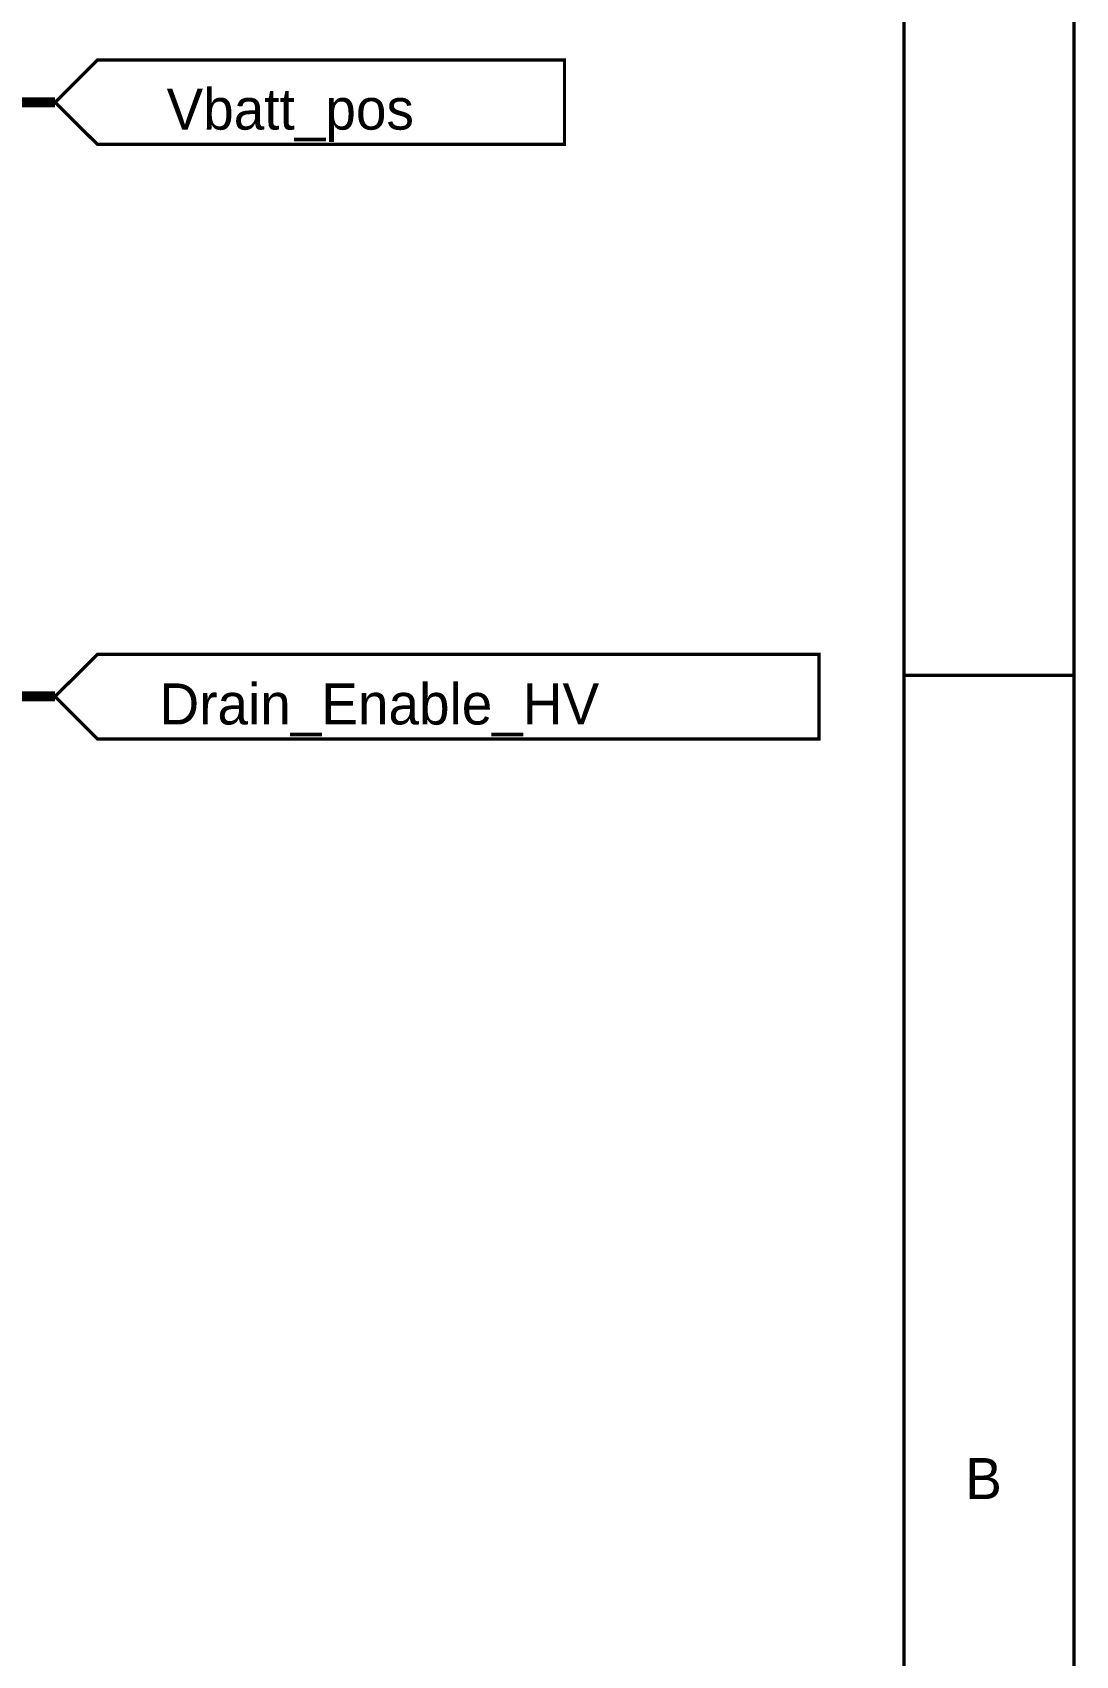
# Model space of a CAD drawing. Header units: millimetres. Extents: x 0 to 9.5, y 0 to 7.5.
# Drawn here: x 8.273 to 9.502, y 4.471 to 6.382 of the extents above; entities that cross this region are included whole.
import ezdxf

# ---------------------------------------------------------------- set-up
doc = ezdxf.new("R2010")
doc.units = ezdxf.units.MM
doc.header["$MEASUREMENT"] = 0
doc.layers.add('Sheet', color=255, linetype='Continuous')

msp = doc.modelspace()

# ---------------------------------------------------------------- linework, layer by layer
at = {"layer": 'Sheet', "const_width": 0.0039}
for points in [[(0.0008, 7.5), (0.0008, 0), (9.4996, 0), (9.4996, 7.5), (0.0008, 7.5), (0.0008, 7.5)], [(0.0008, 7.5), (9.4996, 7.5), (9.4996, 0), (0.0008, 0), (0.0008, 7.5)], [(0.2009, 7.2999), (0.2009, 0.1997), (9.2995, 0.1997), (9.2995, 7.2999), (0.2009, 7.2999), (0.2009, 7.2999)], [(0.2009, 7.2999), (9.2995, 7.2999), (9.2995, 0.1997), (0.2009, 0.1997), (0.2009, 7.2999)], [(8.3498, 6.25), (8.2998, 6.2996), (8.3498, 6.3496), (8.8997, 6.3496), (8.8997, 6.25), (8.3498, 6.25)], [(8.3498, 6.25), (8.2998, 6.2996), (8.3498, 6.3496), (8.8997, 6.3496), (8.8997, 6.25), (8.3498, 6.25)], [(8.3498, 5.5499), (8.2998, 5.6), (8.3498, 5.6496), (9.1994, 5.6496), (9.1994, 5.5499), (8.3498, 5.5499)], [(8.3498, 5.5499), (8.2998, 5.6), (8.3498, 5.6496), (9.1994, 5.6496), (9.1994, 5.5499), (8.3498, 5.5499)]]:
    msp.add_lwpolyline(points, close=True, dxfattribs=at)
at = {"layer": 'Sheet'}
for points, const_width in [([(7.7999, 5.9998), (7.7999, 6.2996), (7.9996, 6.2996), (8.2998, 6.2996)], 0.0118), ([(7.7999, 5.7997), (7.7999, 5.6), (7.9996, 5.6), (8.2998, 5.6)], 0.0118), ([(9.4996, 5.625), (9.2995, 5.625)], 0.0039)]:
    msp.add_lwpolyline(points, dxfattribs=dict(at, const_width=const_width))

# ---------------------------------------------------------------- texts
for s, height, p in [('Vbatt_pos', 0.04837, (8.4311, 6.2675)), ('Drain_Enable_HV', 0.048366, (8.4228, 5.567)), ('B', 0.0484, (9.3716, 4.6548))]:
    msp.add_text(s, height=height, dxfattribs=at).set_placement(p)

doc.saveas('drawing.dxf')
